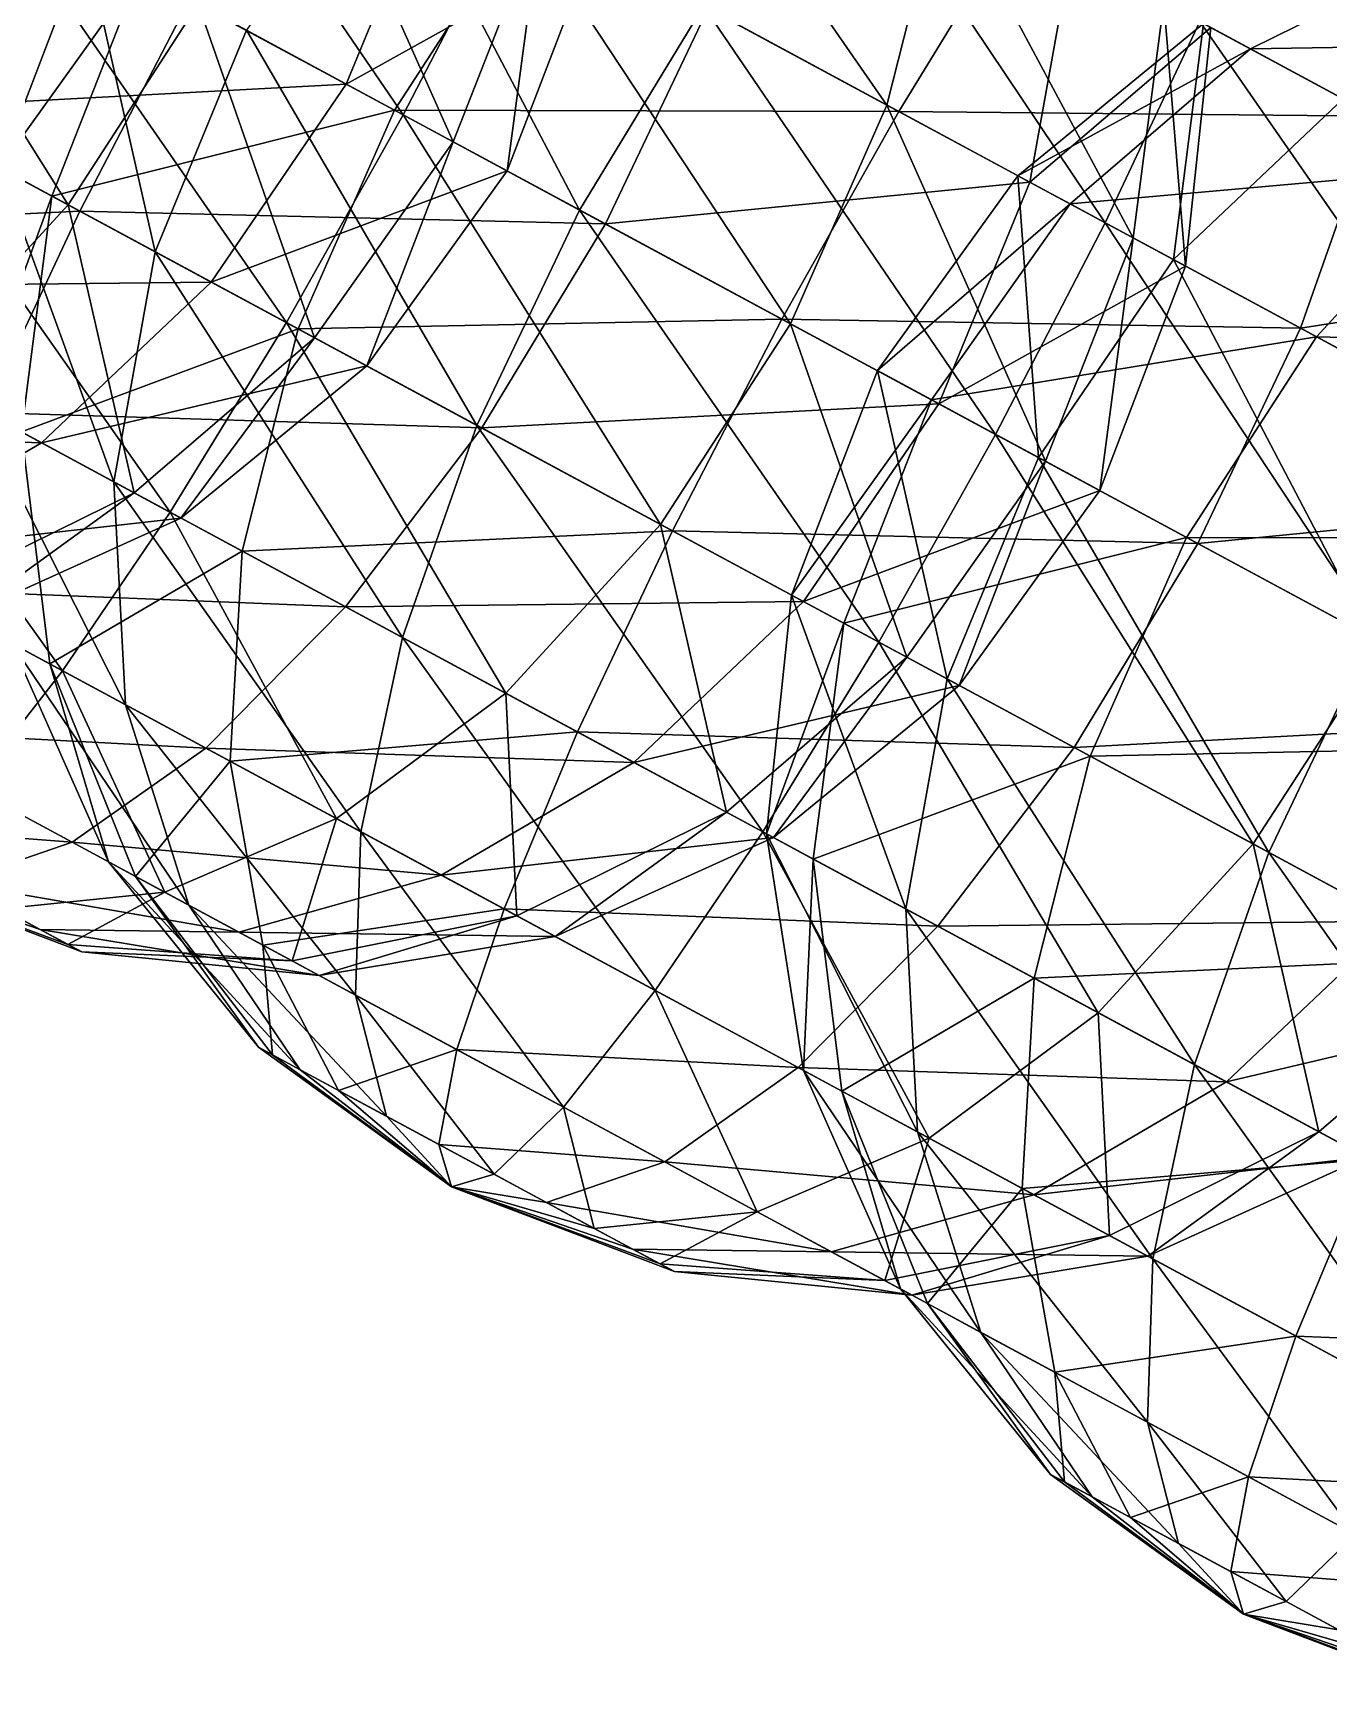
# Model space of a CAD drawing. Header units: metres. Extents: x -386 to 289, y -317 to 299.
# Drawn here: x 38.4 to 80.6, y 90.7 to 145 of the extents above; entities that cross this region are included whole.
import ezdxf

# ---------------------------------------------------------------- set-up
doc = ezdxf.new("R2010")
doc.units = ezdxf.units.M

msp = doc.modelspace()

# ---------------------------------------------------------------- linework, layer by layer
for points in [[(40.92417, 156.29768, -519.6237), (36.893932, 149.64954, -518.6788), (50.44596, 142.33727, -516.67194), (50.44606, 142.33737, -516.6718)], [(40.92417, 156.29768, -519.6237), (50.44596, 142.33727, -516.67194), (54.014423, 149.23456, -517.68524), (54.014523, 149.23466, -517.6851)], [(57.102524, 155.7898, -520.6561), (54.014423, 149.23456, -517.68524), (66.20389, 142.65749, -523.44366), (66.20399, 142.6576, -523.44354)], [(57.102524, 155.7898, -520.6561), (66.20389, 142.65749, -523.44366), (68.0313, 149.89296, -525.819), (68.0314, 149.89307, -525.81885)], [(46.90343, 153.07146, -355.16104), (43.76496, 145.94214, -354.35086), (52.070477, 141.46072, -366.68332), (52.070576, 141.46083, -366.68323)], [(46.90343, 153.07146, -355.16104), (52.070477, 141.46072, -366.68332), (54.925938, 148.74274, -367.07327), (54.926037, 148.74284, -367.07318)], [(31.1455, 152.75124, -348.38934), (27.33985, 145.9819, -349.40265), (39.529316, 139.40482, -355.16104), (39.529415, 139.40492, -355.16095)], [(31.1455, 152.75124, -348.38934), (39.529316, 139.40482, -355.16104), (43.76496, 145.94214, -354.35086), (43.76506, 145.94225, -354.35077)], [(49.741104, 151.54031, -697.0221), (45.34105, 145.09172, -696.39874), (56.194393, 139.23557, -686.96136), (56.194492, 139.23567, -686.96124)], [(49.741104, 151.54031, -697.0221), (56.194393, 139.23557, -686.96136), (60.224632, 145.88371, -687.9063), (60.22473, 145.88382, -687.9062)], [(64.66658, 151.70845, -690.67664), (60.224632, 145.88371, -687.9063), (73.31489, 138.82059, -685.96783), (73.31499, 138.8207, -685.9677)], [(64.66658, 151.70845, -690.67664), (73.31489, 138.82059, -685.96783), (76.402985, 145.37582, -688.9387), (76.40308, 145.37593, -688.9386)], [(78.80026, 151.14227, -693.6647), (76.402985, 145.37582, -688.9387), (87.331764, 139.47899, -694.10156), (87.33186, 139.4791, -694.10144)], [(78.80026, 151.14227, -693.6647), (87.331764, 139.47899, -694.10156), (87.72357, 146.32751, -697.8801), (87.72367, 146.32762, -697.88)], [(51.564133, 150.55667, -395.79816), (48.590076, 143.33864, -396.4215), (37.736732, 149.1948, -405.85892), (37.73683, 149.1949, -405.85883)], [(56.631874, 147.82227, -381.9475), (48.590076, 143.33864, -396.4215), (51.564133, 150.55667, -395.79816), (51.56423, 150.55678, -395.79807)], [(68.0313, 149.89296, -525.819), (66.20389, 142.65749, -523.44366), (74.226395, 138.32877, -535.3559), (74.226494, 138.32887, -535.3558)], [(68.0313, 149.89296, -525.819), (74.226395, 138.32877, -535.3559), (75.22409, 146.01193, -536.49915), (75.22419, 146.01204, -536.499)], [(36.893932, 149.64954, -518.6788), (33.550056, 142.63106, -519.6237), (46.640312, 135.56793, -517.68524), (46.64041, 135.56804, -517.6851)], [(36.893932, 149.64954, -518.6788), (46.640312, 135.56793, -517.68524), (50.44596, 142.33727, -516.67194), (50.44606, 142.33737, -516.6718)], [(48.590076, 143.33864, -396.4215), (33.70649, 142.54665, -404.914), (37.736732, 149.1948, -405.85892), (37.73683, 149.1949, -405.85883)], [(54.40181, 149.02554, -737.65924), (50.16616, 142.48822, -738.4694), (41.860645, 146.96964, -726.13696), (41.860744, 146.96974, -726.13684)], [(66.59128, 142.44846, -743.41766), (50.16616, 142.48822, -738.4694), (54.40181, 149.02554, -737.65924), (54.40191, 149.02565, -737.6591)], [(54.014423, 149.23456, -517.68524), (50.44596, 142.33727, -516.67194), (63.065422, 135.52817, -522.6335), (63.06552, 135.52827, -522.63336)], [(54.925938, 148.74274, -367.07327), (52.070477, 141.46072, -366.68332), (53.83659, 140.50778, -382.08224), (53.83669, 140.50789, -382.08215)], [(54.925938, 148.74274, -367.07327), (53.83659, 140.50778, -382.08224), (56.631874, 147.82227, -381.9475), (56.631973, 147.82237, -381.94742)], [(54.014423, 149.23456, -517.68524), (63.065422, 135.52817, -522.6335), (66.20389, 142.65749, -523.44366), (66.20399, 142.6576, -523.44354)], [(70.374756, 148.62848, -740.4468), (66.59128, 142.44846, -743.41766), (54.40181, 149.02554, -737.65924), (54.40191, 149.02565, -737.6591)], [(54.40181, 149.02554, -737.65924), (54.40181, 149.02554, -737.65924), (66.59128, 142.44846, -743.41766), (66.59138, 142.44856, -743.41754)], [(82.11116, 142.29587, -738.70886), (66.59128, 142.44846, -743.41766), (70.374756, 148.62848, -740.4468), (70.374855, 148.62859, -740.44666)], [(83.46097, 148.6275, -734.3018), (82.11116, 142.29587, -738.70886), (70.374756, 148.62848, -740.4468), (70.374855, 148.62859, -740.44666)], [(83.63173, 148.53537, -280.22443), (76.52222, 145.31151, -279.59595), (81.065834, 142.85991, -267.1778), (81.06593, 142.86002, -267.1777)], [(41.860645, 146.96964, -726.13696), (37.299248, 140.6081, -710.8728), (40.094532, 147.92258, -710.73804), (40.09463, 147.92268, -710.7379)], [(40.094532, 147.92258, -710.73804), (37.299248, 140.6081, -710.8728), (42.36699, 137.87369, -697.0221), (42.36709, 137.8738, -697.022)], [(40.094532, 147.92258, -710.73804), (42.36699, 137.87369, -697.0221), (45.34105, 145.09172, -696.39874), (45.34115, 145.09183, -696.3986)], [(56.631874, 147.82227, -381.9475), (53.83659, 140.50778, -382.08224), (48.590076, 143.33864, -396.4215), (48.590176, 143.33875, -396.42142)], [(72.20997, 147.63826, -562.25323), (70.86459, 140.1427, -564.0808), (60.381065, 145.7993, -573.1966), (60.381165, 145.79941, -573.1965)], [(76.753586, 145.18666, -549.835), (70.86459, 140.1427, -564.0808), (72.20997, 147.63826, -562.25323), (72.21007, 147.63837, -562.2531)], [(84.88056, 147.86154, -291.11313), (78.05172, 144.48624, -292.93182), (76.52222, 145.31151, -279.59595), (76.522316, 145.31161, -279.59586)], [(90.75345, 144.69269, -299.8335), (78.05172, 144.48624, -292.93182), (84.88056, 147.86154, -291.11313), (84.88066, 147.86165, -291.11304)], [(41.860645, 146.96964, -726.13696), (39.00518, 139.68762, -725.747), (37.299248, 140.6081, -710.8728), (37.299347, 140.6082, -710.8727)], [(50.16616, 142.48822, -738.4694), (39.00518, 139.68762, -725.747), (41.860645, 146.96964, -726.13696), (41.860744, 146.96974, -726.13684)], [(43.485165, 146.0931, -576.1484), (39.916702, 139.1958, -575.1351), (27.727232, 145.77287, -569.37665), (27.727331, 145.77298, -569.3765)], [(57.037193, 138.78082, -574.14154), (39.916702, 139.1958, -575.1351), (43.485165, 146.0931, -576.1484), (43.485264, 146.0932, -576.14825)], [(60.381065, 145.7993, -573.1966), (57.037193, 138.78082, -574.14154), (43.485165, 146.0931, -576.1484), (43.485264, 146.0932, -576.14825)], [(75.22409, 146.01193, -536.49915), (74.226395, 138.32877, -535.3559), (75.932335, 137.4083, -550.2301), (75.932434, 137.4084, -550.23)], [(75.22409, 146.01193, -536.49915), (75.932335, 137.4083, -550.2301), (76.753586, 145.18666, -549.835), (76.753685, 145.18677, -549.8349)], [(39.916702, 139.1958, -575.1351), (25.899824, 138.53741, -567.00134), (27.727232, 145.77287, -569.37665), (27.727331, 145.77298, -569.3765)], [(27.33985, 145.9819, -349.40265), (34.485146, 133.90503, -357.53632), (39.529316, 139.40482, -355.16104), (39.529415, 139.40492, -355.16095)], [(27.727232, 145.77287, -569.37665), (27.727232, 145.77287, -569.37665), (39.916702, 139.1958, -575.1351), (39.9168, 139.1959, -575.13495)], [(43.76496, 145.94214, -354.35086), (39.529316, 139.40482, -355.16104), (47.551826, 135.07611, -367.07327), (47.551926, 135.07622, -367.07318)], [(43.76496, 145.94214, -354.35086), (47.551826, 135.07611, -367.07327), (52.070477, 141.46072, -366.68332), (52.070576, 141.46083, -366.68323)], [(60.224632, 145.88371, -687.9063), (56.194393, 139.23557, -686.96136), (69.74642, 131.9233, -684.9545), (69.74652, 131.9234, -684.9544)], [(70.86459, 140.1427, -564.0808), (57.037193, 138.78082, -574.14154), (60.381065, 145.7993, -573.1966), (60.381165, 145.79941, -573.1965)], [(60.224632, 145.88371, -687.9063), (69.74642, 131.9233, -684.9545), (73.31489, 138.82059, -685.96783), (73.31499, 138.8207, -685.9677)], [(45.34105, 145.09172, -696.39874), (42.36699, 137.87369, -697.0221), (52.850517, 132.21709, -687.9063), (52.850616, 132.2172, -687.9062)], [(45.34105, 145.09172, -696.39874), (52.850517, 132.21709, -687.9063), (56.194393, 139.23557, -686.96136), (56.194492, 139.23567, -686.96124)], [(78.05172, 144.48624, -292.93182), (70.47188, 140.3546, -279.20087), (76.52222, 145.31151, -279.59595), (76.522316, 145.31161, -279.59586)], [(76.52222, 145.31151, -279.59595), (70.47188, 140.3546, -279.20087), (75.53963, 137.6202, -265.35022), (75.53973, 137.6203, -265.35013)], [(76.753586, 145.18666, -549.835), (75.932335, 137.4083, -550.2301), (70.86459, 140.1427, -564.0808), (70.86469, 140.1428, -564.0807)], [(76.402985, 145.37582, -688.9387), (73.31489, 138.82059, -685.96783), (85.50435, 132.24352, -691.72626), (85.50445, 132.24362, -691.72614)], [(76.52222, 145.31151, -279.59595), (75.53963, 137.6202, -265.35022), (81.065834, 142.85991, -267.1778), (81.06593, 142.86002, -267.1777)], [(76.402985, 145.37582, -688.9387), (85.50435, 132.24352, -691.72626), (87.331764, 139.47899, -694.10156), (87.33186, 139.4791, -694.10144)], [(78.05172, 144.48624, -292.93182), (72.17782, 139.43413, -294.0751), (70.47188, 140.3546, -279.20087), (70.47198, 140.3547, -279.20078)], [(85.24451, 140.60521, -303.61206), (72.17782, 139.43413, -294.0751), (78.05172, 144.48624, -292.93182), (78.05182, 144.48634, -292.93173)], [(90.75345, 144.69269, -299.8335), (85.24451, 140.60521, -303.61206), (78.05172, 144.48624, -292.93182), (78.05182, 144.48634, -292.93173)], [(48.590076, 143.33864, -396.4215), (44.190018, 136.89005, -395.79816), (33.70649, 142.54665, -404.914), (33.70659, 142.54675, -404.9139)], [(53.83659, 140.50778, -382.08224), (44.190018, 136.89005, -395.79816), (48.590076, 143.33864, -396.4215), (48.590176, 143.33875, -396.42142)], [(81.065834, 142.85991, -267.1778), (75.53963, 137.6202, -265.35022), (86.023155, 131.9636, -256.23438), (86.023254, 131.9637, -256.23428)], [(44.190018, 136.89005, -395.79816), (29.264542, 136.72191, -402.14362), (33.70649, 142.54665, -404.914), (33.70659, 142.54675, -404.9139)], [(33.550056, 142.63106, -519.6237), (31.120426, 135.72052, -522.39404), (42.856827, 129.38791, -520.6561), (42.856926, 129.38802, -520.656)], [(33.550056, 142.63106, -519.6237), (42.856827, 129.38791, -520.6561), (46.640312, 135.56793, -517.68524), (46.64041, 135.56804, -517.6851)], [(50.16616, 142.48822, -738.4694), (47.027695, 135.3589, -737.65924), (39.00518, 139.68762, -725.747), (39.00528, 139.68773, -725.7469)], [(50.44596, 142.33727, -516.67194), (46.640312, 135.56793, -517.68524), (58.829777, 128.99084, -523.44366), (58.829876, 128.99095, -523.44354)], [(62.785625, 135.67912, -744.43097), (47.027695, 135.3589, -737.65924), (50.16616, 142.48822, -738.4694), (50.16626, 142.48833, -738.4693)], [(66.59128, 142.44846, -743.41766), (62.785625, 135.67912, -744.43097), (50.16616, 142.48822, -738.4694), (50.16626, 142.48833, -738.4693)], [(50.16616, 142.48822, -738.4694), (50.16616, 142.48822, -738.4694), (62.785625, 135.67912, -744.43097), (62.785725, 135.67923, -744.43085)], [(50.44596, 142.33727, -516.67194), (58.829777, 128.99084, -523.44366), (63.065422, 135.52817, -522.6335), (63.06552, 135.52827, -522.63336)], [(79.681526, 135.38533, -741.4792), (62.785625, 135.67912, -744.43097), (66.59128, 142.44846, -743.41766), (66.59138, 142.44856, -743.41754)], [(66.20389, 142.65749, -523.44366), (63.065422, 135.52817, -522.6335), (71.37094, 131.04675, -534.96594), (71.37104, 131.04686, -534.9658)], [(66.20389, 142.65749, -523.44366), (71.37094, 131.04675, -534.96594), (74.226395, 138.32877, -535.3559), (74.226494, 138.32887, -535.3558)], [(82.11116, 142.29587, -738.70886), (79.681526, 135.38533, -741.4792), (66.59128, 142.44846, -743.41766), (66.59138, 142.44856, -743.41754)], [(91.51043, 137.22429, -730.5358), (79.681526, 135.38533, -741.4792), (82.11116, 142.29587, -738.70886), (82.11126, 142.29597, -738.70874)], [(52.070477, 141.46072, -366.68332), (47.551826, 135.07611, -367.07327), (49.25776, 134.15564, -381.9475), (49.25786, 134.15575, -381.94742)], [(52.070477, 141.46072, -366.68332), (49.25776, 134.15564, -381.9475), (53.83659, 140.50778, -382.08224), (53.83669, 140.50789, -382.08215)], [(39.00518, 139.68762, -725.747), (36.477997, 132.82973, -711.2679), (37.299248, 140.6081, -710.8728), (37.299347, 140.6082, -710.8727)], [(37.299248, 140.6081, -710.8728), (36.477997, 132.82973, -711.2679), (41.021614, 130.37813, -698.8497), (41.021713, 130.37823, -698.84955)], [(37.299248, 140.6081, -710.8728), (41.021614, 130.37813, -698.8497), (42.36699, 137.87369, -697.0221), (42.36709, 137.8738, -697.022)], [(85.24451, 140.60521, -303.61206), (80.20033, 135.10541, -305.98734), (72.17782, 139.43413, -294.0751), (72.17792, 139.43423, -294.075)], [(96.17328, 134.70837, -308.77487), (80.20033, 135.10541, -305.98734), (85.24451, 140.60521, -303.61206), (85.244606, 140.60532, -303.61197)], [(53.83659, 140.50778, -382.08224), (49.25776, 134.15564, -381.9475), (44.190018, 136.89005, -395.79816), (44.190117, 136.89015, -395.79807)], [(70.86459, 140.1427, -564.0808), (67.89053, 132.92467, -564.70416), (57.037193, 138.78082, -574.14154), (57.037292, 138.78093, -574.1414)], [(72.17782, 139.43413, -294.0751), (65.89305, 134.00247, -279.06613), (70.47188, 140.3546, -279.20087), (70.47198, 140.3547, -279.20078)], [(70.47188, 140.3546, -279.20087), (65.89305, 134.00247, -279.06613), (71.13957, 131.1716, -264.72687), (71.13967, 131.1717, -264.72678)], [(75.932335, 137.4083, -550.2301), (67.89053, 132.92467, -564.70416), (70.86459, 140.1427, -564.0808), (70.86469, 140.1428, -564.0807)], [(70.47188, 140.3546, -279.20087), (71.13957, 131.1716, -264.72687), (75.53963, 137.6202, -265.35022), (75.53973, 137.6203, -265.35013)], [(39.00518, 139.68762, -725.747), (38.0075, 132.00446, -724.60376), (36.477997, 132.82973, -711.2679), (36.478096, 132.82983, -711.26776)], [(47.027695, 135.3589, -737.65924), (38.0075, 132.00446, -724.60376), (39.00518, 139.68762, -725.747), (39.00528, 139.68773, -725.7469)], [(39.916702, 139.1958, -575.1351), (36.8286, 132.64056, -572.1642), (25.899824, 138.53741, -567.00134), (25.899923, 138.53752, -567.0012)], [(39.529316, 139.40482, -355.16104), (34.485146, 133.90503, -357.53632), (41.67793, 130.024, -368.21655), (41.67803, 130.02411, -368.21646)], [(53.00695, 132.13268, -573.1966), (36.8286, 132.64056, -572.1642), (39.916702, 139.1958, -575.1351), (39.9168, 139.1959, -575.13495)], [(39.529316, 139.40482, -355.16104), (41.67793, 130.024, -368.21655), (47.551826, 135.07611, -367.07327), (47.551926, 135.07622, -367.07318)], [(57.037193, 138.78082, -574.14154), (53.00695, 132.13268, -573.1966), (39.916702, 139.1958, -575.1351), (39.9168, 139.1959, -575.13495)], [(56.194393, 139.23557, -686.96136), (52.850517, 132.21709, -687.9063), (65.94077, 125.15396, -685.96783), (65.94087, 125.15406, -685.9677)], [(56.194393, 139.23557, -686.96136), (65.94077, 125.15396, -685.96783), (69.74642, 131.9233, -684.9545), (69.74652, 131.9234, -684.9544)], [(72.17782, 139.43413, -294.0751), (67.659164, 133.04951, -294.46506), (65.89305, 134.00247, -279.06613), (65.89315, 134.00258, -279.06604)], [(80.20033, 135.10541, -305.98734), (67.659164, 133.04951, -294.46506), (72.17782, 139.43413, -294.0751), (72.17792, 139.43423, -294.075)], [(67.89053, 132.92467, -564.70416), (53.00695, 132.13268, -573.1966), (57.037193, 138.78082, -574.14154), (57.037292, 138.78093, -574.1414)], [(73.31489, 138.82059, -685.96783), (69.74642, 131.9233, -684.9545), (82.36588, 125.11419, -690.9161), (82.36598, 125.11429, -690.91595)], [(73.31489, 138.82059, -685.96783), (82.36588, 125.11419, -690.9161), (85.50435, 132.24352, -691.72626), (85.50445, 132.24362, -691.72614)], [(42.36699, 137.87369, -697.0221), (41.021614, 130.37813, -698.8497), (50.420887, 125.30656, -690.67664), (50.420986, 125.306656, -690.6765)], [(42.36699, 137.87369, -697.0221), (50.420887, 125.30656, -690.67664), (52.850517, 132.21709, -687.9063), (52.850616, 132.2172, -687.9062)], [(74.226395, 138.32877, -535.3559), (71.37094, 131.04675, -534.96594), (73.137054, 130.09381, -550.36487), (73.13715, 130.09392, -550.36475)], [(74.226395, 138.32877, -535.3559), (73.137054, 130.09381, -550.36487), (75.932335, 137.4083, -550.2301), (75.932434, 137.4084, -550.23)], [(75.932335, 137.4083, -550.2301), (73.137054, 130.09381, -550.36487), (67.89053, 132.92467, -564.70416), (67.89063, 132.92477, -564.70404)], [(75.53963, 137.6202, -265.35022), (71.13957, 131.1716, -264.72687), (81.99292, 125.315445, -255.28946), (81.99302, 125.315544, -255.28935)], [(75.53963, 137.6202, -265.35022), (81.99292, 125.315445, -255.28946), (86.023155, 131.9636, -256.23438), (86.023254, 131.9637, -256.23428)], [(44.190018, 136.89005, -395.79816), (38.663815, 131.65033, -393.97058), (29.264542, 136.72191, -402.14362), (29.26464, 136.72202, -402.14352)], [(49.25776, 134.15564, -381.9475), (38.663815, 131.65033, -393.97058), (44.190018, 136.89005, -395.79816), (44.190117, 136.89015, -395.79807)], [(91.51043, 137.22429, -730.5358), (90.165054, 129.72873, -732.3634), (79.681526, 135.38533, -741.4792), (79.681625, 135.38544, -741.47906)], [(38.663815, 131.65033, -393.97058), (24.713593, 132.11752, -397.73657), (29.264542, 136.72191, -402.14362), (29.26464, 136.72202, -402.14352)], [(31.120426, 135.72052, -522.39404), (29.770617, 129.38889, -526.8011), (39.353348, 124.21833, -525.3821), (39.353447, 124.21843, -525.38196)], [(31.120426, 135.72052, -522.39404), (39.353348, 124.21833, -525.3821), (42.856827, 129.38791, -520.6561), (42.856926, 129.38802, -520.656)], [(62.785625, 135.67912, -744.43097), (59.217163, 128.78183, -743.41766), (47.027695, 135.3589, -737.65924), (47.027794, 135.35901, -737.6591)], [(76.337654, 128.36685, -742.42413), (59.217163, 128.78183, -743.41766), (62.785625, 135.67912, -744.43097), (62.785725, 135.67923, -744.43085)], [(79.681526, 135.38533, -741.4792), (76.337654, 128.36685, -742.42413), (62.785625, 135.67912, -744.43097), (62.785725, 135.67923, -744.43085)], [(47.027695, 135.3589, -737.65924), (45.200287, 128.12344, -735.28394), (38.0075, 132.00446, -724.60376), (38.0076, 132.00456, -724.60364)], [(46.640312, 135.56793, -517.68524), (42.856827, 129.38791, -520.6561), (53.785606, 123.49106, -525.819), (53.785706, 123.49116, -525.81885)], [(59.217163, 128.78183, -743.41766), (45.200287, 128.12344, -735.28394), (47.027695, 135.3589, -737.65924), (47.027794, 135.35901, -737.6591)], [(46.640312, 135.56793, -517.68524), (53.785606, 123.49106, -525.819), (58.829777, 128.99084, -523.44366), (58.829876, 128.99095, -523.44354)], [(47.027695, 135.3589, -737.65924), (47.027695, 135.3589, -737.65924), (59.217163, 128.78183, -743.41766), (59.217262, 128.78194, -743.41754)], [(63.065422, 135.52817, -522.6335), (58.829777, 128.99084, -523.44366), (66.85229, 124.66214, -535.3559), (66.85239, 124.66224, -535.3558)], [(63.065422, 135.52817, -522.6335), (66.85229, 124.66214, -535.3559), (71.37094, 131.04675, -534.96594), (71.37104, 131.04686, -534.9658)], [(90.165054, 129.72873, -732.3634), (76.337654, 128.36685, -742.42413), (79.681526, 135.38533, -741.4792), (79.681625, 135.38544, -741.47906)], [(47.551826, 135.07611, -367.07327), (41.67793, 130.024, -368.21655), (43.207428, 129.19873, -381.55243), (43.207527, 129.19884, -381.55234)], [(47.551826, 135.07611, -367.07327), (43.207428, 129.19873, -381.55243), (49.25776, 134.15564, -381.9475), (49.25786, 134.15575, -381.94742)], [(80.20033, 135.10541, -305.98734), (75.96468, 128.5681, -306.79752), (67.659164, 133.04951, -294.46506), (67.65926, 133.04962, -294.46497)], [(92.3898, 128.52834, -311.74573), (75.96468, 128.5681, -306.79752), (80.20033, 135.10541, -305.98734), (80.20043, 135.10551, -305.98724)], [(96.17328, 134.70837, -308.77487), (92.3898, 128.52834, -311.74573), (80.20033, 135.10541, -305.98734), (80.20043, 135.10551, -305.98724)], [(80.20033, 135.10541, -305.98734), (80.20033, 135.10541, -305.98734), (92.3898, 128.52834, -311.74573), (92.3899, 128.52844, -311.74564)], [(49.25776, 134.15564, -381.9475), (43.207428, 129.19873, -381.55243), (38.663815, 131.65033, -393.97058), (38.663914, 131.65044, -393.9705)], [(34.485146, 133.90503, -357.53632), (34.84908, 126.648705, -370.03525), (41.67793, 130.024, -368.21655), (41.67803, 130.02411, -368.21646)], [(67.659164, 133.04951, -294.46506), (63.09777, 126.68797, -279.20087), (65.89305, 134.00247, -279.06613), (65.89315, 134.00258, -279.06604)], [(65.89305, 134.00247, -279.06613), (63.09777, 126.68797, -279.20087), (68.16551, 123.95357, -265.35022), (68.16561, 123.95367, -265.35013)], [(65.89305, 134.00247, -279.06613), (68.16551, 123.95357, -265.35022), (71.13957, 131.1716, -264.72687), (71.13967, 131.1717, -264.72678)], [(67.659164, 133.04951, -294.46506), (64.8037, 125.7675, -294.0751), (63.09777, 126.68797, -279.20087), (63.09787, 126.68807, -279.20078)], [(75.96468, 128.5681, -306.79752), (64.8037, 125.7675, -294.0751), (67.659164, 133.04951, -294.46506), (67.65926, 133.04962, -294.46497)], [(48.565002, 126.30794, -570.4263), (34.43132, 126.87411, -567.43823), (36.8286, 132.64056, -572.1642), (36.8287, 132.64067, -572.16406)], [(36.477997, 132.82973, -711.2679), (37.686752, 125.11757, -711.89636), (41.396603, 123.115845, -701.75696), (41.3967, 123.115944, -701.75684)], [(36.477997, 132.82973, -711.2679), (41.396603, 123.115845, -701.75696), (41.021614, 130.37813, -698.8497), (41.021713, 130.37823, -698.84955)], [(53.00695, 132.13268, -573.1966), (48.565002, 126.30794, -570.4263), (36.8286, 132.64056, -572.1642), (36.8287, 132.64067, -572.16406)], [(67.89053, 132.92467, -564.70416), (63.49048, 126.476074, -564.0808), (53.00695, 132.13268, -573.1966), (53.00705, 132.13278, -573.1965)], [(73.137054, 130.09381, -550.36487), (63.49048, 126.476074, -564.0808), (67.89053, 132.92467, -564.70416), (67.89063, 132.92477, -564.70404)], [(38.663815, 131.65033, -393.97058), (32.388065, 127.97659, -391.06332), (24.713593, 132.11752, -397.73657), (24.713692, 132.11763, -397.73648)], [(38.0075, 132.00446, -724.60376), (38.935585, 124.44373, -722.78503), (37.686752, 125.11757, -711.89636), (37.68685, 125.11767, -711.89624)], [(45.200287, 128.12344, -735.28394), (38.935585, 124.44373, -722.78503), (38.0075, 132.00446, -724.60376), (38.0076, 132.00456, -724.60364)], [(63.49048, 126.476074, -564.0808), (48.565002, 126.30794, -570.4263), (53.00695, 132.13268, -573.1966), (53.00705, 132.13278, -573.1965)], [(52.850517, 132.21709, -687.9063), (50.420887, 125.30656, -690.67664), (62.157288, 118.97394, -688.9387), (62.157387, 118.97404, -688.9386)], [(52.850517, 132.21709, -687.9063), (62.157288, 118.97394, -688.9387), (65.94077, 125.15396, -685.96783), (65.94087, 125.15406, -685.9677)], [(69.74642, 131.9233, -684.9545), (65.94077, 125.15396, -685.96783), (78.13023, 118.57688, -691.72626), (78.13033, 118.57698, -691.72614)], [(69.74642, 131.9233, -684.9545), (78.13023, 118.57688, -691.72626), (82.36588, 125.11419, -690.9161), (82.36598, 125.11429, -690.91595)], [(43.207428, 129.19873, -381.55243), (32.388065, 127.97659, -391.06332), (38.663815, 131.65033, -393.97058), (38.663914, 131.65044, -393.9705)], [(71.37094, 131.04675, -534.96594), (66.85229, 124.66214, -535.3559), (68.55822, 123.74167, -550.2301), (68.55832, 123.74177, -550.23)], [(71.13957, 131.1716, -264.72687), (68.16551, 123.95357, -265.35022), (78.64904, 118.29696, -256.23438), (78.64914, 118.29706, -256.23428)], [(71.37094, 131.04675, -534.96594), (68.55822, 123.74167, -550.2301), (73.137054, 130.09381, -550.36487), (73.13715, 130.09392, -550.36475)], [(71.13957, 131.1716, -264.72687), (78.64904, 118.29696, -256.23438), (81.99292, 125.315445, -255.28946), (81.99302, 125.315544, -255.28935)], [(41.021614, 130.37813, -698.8497), (41.396603, 123.115845, -701.75696), (49.071075, 118.97492, -695.0837), (49.071175, 118.97502, -695.08356)], [(41.021614, 130.37813, -698.8497), (49.071075, 118.97492, -695.0837), (50.420887, 125.30656, -690.67664), (50.420986, 125.306656, -690.6765)], [(41.67793, 130.024, -368.21655), (34.84908, 126.648705, -370.03525), (36.09791, 125.97487, -380.92395), (36.09801, 125.97497, -380.92386)], [(41.67793, 130.024, -368.21655), (36.09791, 125.97487, -380.92395), (43.207428, 129.19873, -381.55243), (43.207527, 129.19884, -381.55234)], [(73.137054, 130.09381, -550.36487), (68.55822, 123.74167, -550.2301), (63.49048, 126.476074, -564.0808), (63.490578, 126.47617, -564.0807)], [(90.165054, 129.72873, -732.3634), (87.190994, 122.510704, -732.98676), (76.337654, 128.36685, -742.42413), (76.33775, 128.36696, -742.424)], [(29.770617, 129.38889, -526.8011), (36.36863, 120.41151, -531.5411), (39.353348, 124.21833, -525.3821), (39.353447, 124.21843, -525.38196)], [(43.207428, 129.19873, -381.55243), (36.09791, 125.97487, -380.92395), (32.388065, 127.97659, -391.06332), (32.388165, 127.97669, -391.06323)], [(42.856827, 129.38791, -520.6561), (39.353348, 124.21833, -525.3821), (48.276657, 119.40357, -529.59753), (48.276756, 119.40367, -529.5974)], [(42.856827, 129.38791, -520.6561), (48.276657, 119.40357, -529.59753), (53.785606, 123.49106, -525.819), (53.785706, 123.49116, -525.81885)], [(59.217163, 128.78183, -743.41766), (56.129063, 122.226585, -740.4468), (45.200287, 128.12344, -735.28394), (45.200386, 128.12355, -735.2838)], [(58.829777, 128.99084, -523.44366), (53.785606, 123.49106, -525.819), (60.97839, 119.61004, -536.49915), (60.97849, 119.61014, -536.499)], [(72.30741, 121.718704, -741.4792), (56.129063, 122.226585, -740.4468), (59.217163, 128.78183, -743.41766), (59.217262, 128.78194, -743.41754)], [(58.829777, 128.99084, -523.44366), (60.97839, 119.61004, -536.49915), (66.85229, 124.66214, -535.3559), (66.85239, 124.66224, -535.3558)], [(76.337654, 128.36685, -742.42413), (72.30741, 121.718704, -741.4792), (59.217163, 128.78183, -743.41766), (59.217262, 128.78194, -743.41754)], [(45.200287, 128.12344, -735.28394), (44.80847, 121.274895, -731.5054), (38.935585, 124.44373, -722.78503), (38.935684, 124.44383, -722.7849)], [(56.129063, 122.226585, -740.4468), (44.80847, 121.274895, -731.5054), (45.200287, 128.12344, -735.28394), (45.200386, 128.12355, -735.2838)], [(45.200287, 128.12344, -735.28394), (45.200287, 128.12344, -735.28394), (56.129063, 122.226585, -740.4468), (56.12916, 122.226685, -740.44666)], [(75.96468, 128.5681, -306.79752), (72.82622, 121.43879, -305.98734), (64.8037, 125.7675, -294.0751), (64.8038, 125.7676, -294.075)], [(87.190994, 122.510704, -732.98676), (72.30741, 121.718704, -741.4792), (76.337654, 128.36685, -742.42413), (76.33775, 128.36696, -742.424)], [(88.58415, 121.75901, -312.75903), (72.82622, 121.43879, -305.98734), (75.96468, 128.5681, -306.79752), (75.96478, 128.5682, -306.79742)], [(92.3898, 128.52834, -311.74573), (88.58415, 121.75901, -312.75903), (75.96468, 128.5681, -306.79752), (75.96478, 128.5682, -306.79742)], [(75.96468, 128.5681, -306.79752), (75.96468, 128.5681, -306.79752), (88.58415, 121.75901, -312.75903), (88.58425, 121.75911, -312.75894)], [(44.014053, 121.703545, -566.0192), (32.88823, 122.28943, -561.27924), (34.43132, 126.87411, -567.43823), (34.43142, 126.87421, -567.4381)], [(48.565002, 126.30794, -570.4263), (44.014053, 121.703545, -566.0192), (34.43132, 126.87411, -567.43823), (34.43142, 126.87421, -567.4381)], [(63.49048, 126.476074, -564.0808), (57.964275, 121.23637, -562.25323), (48.565002, 126.30794, -570.4263), (48.5651, 126.30804, -570.42615)], [(68.55822, 123.74167, -550.2301), (57.964275, 121.23637, -562.25323), (63.49048, 126.476074, -564.0808), (63.490578, 126.47617, -564.0807)], [(64.8037, 125.7675, -294.0751), (62.27652, 118.90961, -279.59595), (63.09777, 126.68797, -279.20087), (63.09787, 126.68807, -279.20078)], [(63.09777, 126.68797, -279.20087), (62.27652, 118.90961, -279.59595), (66.82014, 116.45801, -267.1778), (66.82024, 116.45811, -267.1777)], [(63.09777, 126.68797, -279.20087), (66.82014, 116.45801, -267.1778), (68.16551, 123.95357, -265.35022), (68.16561, 123.95367, -265.35013)], [(57.964275, 121.23637, -562.25323), (44.014053, 121.703545, -566.0192), (48.565002, 126.30794, -570.4263), (48.5651, 126.30804, -570.42615)], [(64.8037, 125.7675, -294.0751), (63.806023, 118.084335, -292.93182), (62.27652, 118.90961, -279.59595), (62.27662, 118.909706, -279.59586)], [(72.82622, 121.43879, -305.98734), (63.806023, 118.084335, -292.93182), (64.8037, 125.7675, -294.0751), (64.8038, 125.7676, -294.075)], [(38.935585, 124.44373, -722.78503), (40.843143, 117.997185, -712.7154), (37.686752, 125.11757, -711.89636), (37.68685, 125.11767, -711.89624)], [(37.686752, 125.11757, -711.89636), (40.843143, 117.997185, -712.7154), (43.4664, 116.58175, -705.5458), (43.4665, 116.58185, -705.54565)], [(37.686752, 125.11757, -711.89636), (43.4664, 116.58175, -705.5458), (41.396603, 123.115845, -701.75696), (41.3967, 123.115944, -701.75684)], [(50.420887, 125.30656, -690.67664), (49.071075, 118.97492, -695.0837), (58.65381, 113.80436, -693.6647), (58.653908, 113.80446, -693.66455)], [(50.420887, 125.30656, -690.67664), (58.65381, 113.80436, -693.6647), (62.157288, 118.97394, -688.9387), (62.157387, 118.97404, -688.9386)], [(65.94077, 125.15396, -685.96783), (62.157288, 118.97394, -688.9387), (73.08607, 113.07709, -694.10156), (73.08617, 113.07719, -694.10144)], [(65.94077, 125.15396, -685.96783), (73.08607, 113.07709, -694.10156), (78.13023, 118.57688, -691.72626), (78.13033, 118.57698, -691.72614)], [(82.36588, 125.11419, -690.9161), (78.13023, 118.57688, -691.72626), (86.15275, 114.24817, -703.6385), (86.15285, 114.24827, -703.63837)], [(81.99292, 125.315445, -255.28946), (78.64904, 118.29696, -256.23438), (91.739296, 111.23384, -254.29596), (91.739395, 111.23394, -254.29585)], [(44.80847, 121.274895, -731.5054), (41.7262, 117.520706, -720.41486), (38.935585, 124.44373, -722.78503), (38.935684, 124.44383, -722.7849)], [(38.935585, 124.44373, -722.78503), (41.7262, 117.520706, -720.41486), (40.843143, 117.997185, -712.7154), (40.843243, 117.997284, -712.7153)], [(66.85229, 124.66214, -535.3559), (60.97839, 119.61004, -536.49915), (62.50789, 118.78476, -549.835), (62.507988, 118.78486, -549.8349)], [(66.85229, 124.66214, -535.3559), (62.50789, 118.78476, -549.835), (68.55822, 123.74167, -550.2301), (68.55832, 123.74177, -550.23)], [(39.353348, 124.21833, -525.3821), (36.36863, 120.41151, -531.5411), (42.67836, 117.00696, -534.52185), (42.67846, 117.00706, -534.5217)], [(39.353348, 124.21833, -525.3821), (42.67836, 117.00696, -534.52185), (48.276657, 119.40357, -529.59753), (48.276756, 119.40367, -529.5974)], [(68.55822, 123.74167, -550.2301), (62.50789, 118.78476, -549.835), (57.964275, 121.23637, -562.25323), (57.964375, 121.236465, -562.2531)], [(68.16551, 123.95357, -265.35022), (66.82014, 116.45801, -267.1778), (76.21941, 111.38644, -259.00476), (76.21951, 111.386536, -259.00467)], [(68.16551, 123.95357, -265.35022), (76.21941, 111.38644, -259.00476), (78.64904, 118.29696, -256.23438), (78.64914, 118.29706, -256.23428)], [(53.785606, 123.49106, -525.819), (48.276657, 119.40357, -529.59753), (54.14954, 116.23473, -538.3179), (54.14964, 116.23483, -538.31775)], [(53.785606, 123.49106, -525.819), (54.14954, 116.23473, -538.3179), (60.97839, 119.61004, -536.49915), (60.97849, 119.61014, -536.499)], [(41.396603, 123.115845, -701.75696), (43.4664, 116.58175, -705.5458), (48.893074, 113.65367, -700.827), (48.893173, 113.65377, -700.8269)], [(41.396603, 123.115845, -701.75696), (48.893074, 113.65367, -700.827), (49.071075, 118.97492, -695.0837), (49.071175, 118.97502, -695.08356)], [(39.66424, 118.633286, -560.2759), (32.304485, 119.198944, -554.107), (32.88823, 122.28943, -561.27924), (32.88833, 122.28953, -561.2791)], [(44.014053, 121.703545, -566.0192), (39.66424, 118.633286, -560.2759), (32.88823, 122.28943, -561.27924), (32.88833, 122.28953, -561.2791)], [(56.129063, 122.226585, -740.4468), (53.73178, 116.46014, -735.7208), (44.80847, 121.274895, -731.5054), (44.80857, 121.274994, -731.50525)], [(67.86546, 115.89397, -738.70886), (53.73178, 116.46014, -735.7208), (56.129063, 122.226585, -740.4468), (56.12916, 122.226685, -740.44666)], [(72.30741, 121.718704, -741.4792), (67.86546, 115.89397, -738.70886), (56.129063, 122.226585, -740.4468), (56.12916, 122.226685, -740.44666)], [(87.190994, 122.510704, -732.98676), (82.79094, 116.0621, -732.3634), (72.30741, 121.718704, -741.4792), (72.30751, 121.7188, -741.47906)], [(51.688526, 117.56262, -559.34595), (39.66424, 118.633286, -560.2759), (44.014053, 121.703545, -566.0192), (44.014153, 121.70364, -566.0191)], [(57.964275, 121.23637, -562.25323), (51.688526, 117.56262, -559.34595), (44.014053, 121.703545, -566.0192), (44.014153, 121.70364, -566.0191)], [(82.79094, 116.0621, -732.3634), (67.86546, 115.89397, -738.70886), (72.30741, 121.718704, -741.4792), (72.30751, 121.7188, -741.47906)], [(88.58415, 121.75901, -312.75903), (85.015686, 114.8617, -311.74573), (72.82622, 121.43879, -305.98734), (72.82632, 121.43889, -305.98724)], [(44.80847, 121.274895, -731.5054), (45.87896, 115.28, -726.5811), (41.7262, 117.520706, -720.41486), (41.7263, 117.520805, -720.41473)], [(53.73178, 116.46014, -735.7208), (45.87896, 115.28, -726.5811), (44.80847, 121.274895, -731.5054), (44.80857, 121.274994, -731.50525)], [(44.80847, 121.274895, -731.5054), (44.80847, 121.274895, -731.5054), (53.73178, 116.46014, -735.7208), (53.73188, 116.460236, -735.7207)], [(62.50789, 118.78476, -549.835), (51.688526, 117.56262, -559.34595), (57.964275, 121.23637, -562.25323), (57.964375, 121.236465, -562.2531)], [(72.82622, 121.43879, -305.98734), (70.99881, 114.203316, -303.61206), (63.806023, 118.084335, -292.93182), (63.80612, 118.084435, -292.93173)], [(85.015686, 114.8617, -311.74573), (70.99881, 114.203316, -303.61206), (72.82622, 121.43879, -305.98734), (72.82632, 121.43889, -305.98724)], [(72.82622, 121.43879, -305.98734), (72.82622, 121.43879, -305.98734), (85.015686, 114.8617, -311.74573), (85.015785, 114.8618, -311.74564)], [(36.36863, 120.41151, -531.5411), (37.372227, 116.46454, -540.2563), (42.67836, 117.00696, -534.52185), (42.67846, 117.00706, -534.5217)], [(48.276657, 119.40357, -529.59753), (42.67836, 117.00696, -534.52185), (46.831116, 114.76625, -540.68805), (46.831215, 114.76635, -540.6879)], [(48.276657, 119.40357, -529.59753), (46.831116, 114.76625, -540.68805), (54.14954, 116.23473, -538.3179), (54.14964, 116.23483, -538.31775)], [(60.97839, 119.61004, -536.49915), (54.14954, 116.23473, -538.3179), (55.398373, 115.5609, -549.20654), (55.39847, 115.561, -549.2064)], [(60.97839, 119.61004, -536.49915), (55.398373, 115.5609, -549.20654), (62.50789, 118.78476, -549.835), (62.507988, 118.78486, -549.8349)], [(39.66424, 118.633286, -560.2759), (35.812004, 117.30639, -553.5876), (32.304485, 119.198944, -554.107), (32.304585, 119.19904, -554.1069)], [(49.071075, 118.97492, -695.0837), (48.893074, 113.65367, -700.827), (55.66909, 109.997536, -699.82367), (55.66919, 109.997635, -699.82355)], [(49.071075, 118.97492, -695.0837), (55.66909, 109.997536, -699.82367), (58.65381, 113.80436, -693.6647), (58.653908, 113.80446, -693.66455)], [(62.157288, 118.97394, -688.9387), (58.65381, 113.80436, -693.6647), (67.57712, 108.9896, -697.8801), (67.57722, 108.9897, -697.88)], [(62.157288, 118.97394, -688.9387), (67.57712, 108.9896, -697.8801), (73.08607, 113.07709, -694.10156), (73.08617, 113.07719, -694.10144)], [(63.806023, 118.084335, -292.93182), (63.485275, 111.19745, -280.22443), (62.27652, 118.90961, -279.59595), (62.27662, 118.909706, -279.59586)], [(62.27652, 118.90961, -279.59595), (63.485275, 111.19745, -280.22443), (67.19513, 109.195724, -270.08505), (67.19523, 109.19582, -270.08496)], [(62.27652, 118.90961, -279.59595), (67.19513, 109.195724, -270.08505), (66.82014, 116.45801, -267.1778), (66.82024, 116.45811, -267.1777)], [(45.090916, 115.705215, -555.5571), (35.812004, 117.30639, -553.5876), (39.66424, 118.633286, -560.2759), (39.66434, 118.633385, -560.27576)], [(51.688526, 117.56262, -559.34595), (45.090916, 115.705215, -555.5571), (39.66424, 118.633286, -560.2759), (39.66434, 118.633385, -560.27576)], [(62.50789, 118.78476, -549.835), (55.398373, 115.5609, -549.20654), (51.688526, 117.56262, -559.34595), (51.688625, 117.56272, -559.3458)], [(78.13023, 118.57688, -691.72626), (73.08607, 113.07709, -694.10156), (80.278854, 109.19607, -704.78174), (80.27895, 109.19617, -704.7816)], [(78.13023, 118.57688, -691.72626), (80.278854, 109.19607, -704.78174), (86.15275, 114.24817, -703.6385), (86.15285, 114.24827, -703.63837)], [(37.372227, 116.46454, -540.2563), (32.719864, 117.81328, -546.41016), (39.52185, 115.304665, -543.4482), (39.52195, 115.30476, -543.44806)], [(39.52185, 115.304665, -543.4482), (32.719864, 117.81328, -546.41016), (39.97896, 115.05803, -547.4337), (39.979057, 115.05813, -547.4336)], [(39.97896, 115.05803, -547.4337), (32.719864, 117.81328, -546.41016), (38.62106, 115.79071, -551.14496), (38.62116, 115.79081, -551.14484)], [(38.62106, 115.79071, -551.14496), (32.719864, 117.81328, -546.41016), (35.812004, 117.30639, -553.5876), (35.812103, 117.30649, -553.58746)], [(41.7262, 117.520706, -720.41486), (45.732056, 111.95381, -713.6692), (40.843143, 117.997185, -712.7154), (40.843243, 117.997284, -712.7153)], [(40.843143, 117.997185, -712.7154), (45.732056, 111.95381, -713.6692), (47.089954, 111.22113, -709.95795), (47.090054, 111.22123, -709.9578)], [(40.843143, 117.997185, -712.7154), (47.089954, 111.22113, -709.95795), (43.4664, 116.58175, -705.5458), (43.4665, 116.58185, -705.54565)], [(63.806023, 118.084335, -292.93182), (64.73411, 110.52361, -291.11313), (63.485275, 111.19745, -280.22443), (63.485374, 111.19755, -280.22433)], [(70.99881, 114.203316, -303.61206), (64.73411, 110.52361, -291.11313), (63.806023, 118.084335, -292.93182), (63.80612, 118.084435, -292.93173)], [(78.64904, 118.29696, -256.23438), (76.21941, 111.38644, -259.00476), (87.95581, 105.05382, -257.2668), (87.95591, 105.05392, -257.26672)], [(78.64904, 118.29696, -256.23438), (87.95581, 105.05382, -257.2668), (91.739296, 111.23384, -254.29596), (91.739395, 111.23394, -254.29585)], [(45.090916, 115.705215, -555.5571), (38.62106, 115.79071, -551.14496), (35.812004, 117.30639, -553.5876), (35.812103, 117.30649, -553.58746)], [(45.87896, 115.28, -726.5811), (46.189163, 111.70718, -717.6547), (41.7262, 117.520706, -720.41486), (41.7263, 117.520805, -720.41473)], [(41.7262, 117.520706, -720.41486), (46.189163, 111.70718, -717.6547), (45.732056, 111.95381, -713.6692), (45.732155, 111.95391, -713.66907)], [(55.398373, 115.5609, -549.20654), (45.090916, 115.705215, -555.5571), (51.688526, 117.56262, -559.34595), (51.688625, 117.56272, -559.3458)], [(42.67836, 117.00696, -534.52185), (37.372227, 116.46454, -540.2563), (39.52185, 115.304665, -543.4482), (39.52195, 115.30476, -543.44806)], [(42.67836, 117.00696, -534.52185), (39.52185, 115.304665, -543.4482), (46.831116, 114.76625, -540.68805), (46.831215, 114.76635, -540.6879)], [(43.4664, 116.58175, -705.5458), (47.089954, 111.22113, -709.95795), (49.89901, 109.70545, -707.5153), (49.89911, 109.70555, -707.5152)], [(43.4664, 116.58175, -705.5458), (49.89901, 109.70545, -707.5153), (48.893074, 113.65367, -700.827), (48.893173, 113.65377, -700.8269)], [(53.73178, 116.46014, -735.7208), (52.18869, 111.87546, -729.5618), (45.87896, 115.28, -726.5811), (45.87906, 115.2801, -726.581)], [(54.14954, 116.23473, -538.3179), (46.831116, 114.76625, -540.68805), (47.714172, 114.28978, -548.3875), (47.71427, 114.28988, -548.3874)], [(54.14954, 116.23473, -538.3179), (47.714172, 114.28978, -548.3875), (55.398373, 115.5609, -549.20654), (55.39847, 115.561, -549.2064)], [(63.314514, 111.28957, -734.3018), (52.18869, 111.87546, -729.5618), (53.73178, 116.46014, -735.7208), (53.73188, 116.460236, -735.7207)], [(67.86546, 115.89397, -738.70886), (63.314514, 111.28957, -734.3018), (53.73178, 116.46014, -735.7208), (53.73188, 116.460236, -735.7207)], [(66.82014, 116.45801, -267.1778), (67.19513, 109.195724, -270.08505), (74.8696, 105.0548, -263.4118), (74.8697, 105.0549, -263.4117)], [(66.82014, 116.45801, -267.1778), (74.8696, 105.0548, -263.4118), (76.21941, 111.38644, -259.00476), (76.21951, 111.386536, -259.00467)], [(47.714172, 114.28978, -548.3875), (39.97896, 115.05803, -547.4337), (38.62106, 115.79071, -551.14496), (38.62116, 115.79081, -551.14484)], [(47.714172, 114.28978, -548.3875), (38.62106, 115.79071, -551.14496), (45.090916, 115.705215, -555.5571), (45.091015, 115.705315, -555.557)], [(55.398373, 115.5609, -549.20654), (47.714172, 114.28978, -548.3875), (45.090916, 115.705215, -555.5571), (45.091015, 115.705315, -555.557)], [(77.26474, 110.822395, -730.5358), (63.314514, 111.28957, -734.3018), (67.86546, 115.89397, -738.70886), (67.86556, 115.894066, -738.70874)], [(82.79094, 116.0621, -732.3634), (77.26474, 110.822395, -730.5358), (67.86546, 115.89397, -738.70886), (67.86556, 115.894066, -738.70874)], [(87.85868, 113.3277, -718.5127), (77.26474, 110.822395, -730.5358), (82.79094, 116.0621, -732.3634), (82.79104, 116.0622, -732.3633)], [(46.831116, 114.76625, -540.68805), (39.52185, 115.304665, -543.4482), (39.97896, 115.05803, -547.4337), (39.979057, 115.05813, -547.4336)], [(46.831116, 114.76625, -540.68805), (39.97896, 115.05803, -547.4337), (47.714172, 114.28978, -548.3875), (47.71427, 114.28988, -548.3874)], [(52.18869, 111.87546, -729.5618), (48.338787, 110.5473, -720.8466), (45.87896, 115.28, -726.5811), (45.87906, 115.2801, -726.581)], [(45.87896, 115.28, -726.5811), (48.338787, 110.5473, -720.8466), (46.189163, 111.70718, -717.6547), (46.189262, 111.707275, -717.6546)], [(45.87896, 115.28, -726.5811), (45.87896, 115.28, -726.5811), (52.18869, 111.87546, -729.5618), (52.18879, 111.87556, -729.5617)], [(85.015686, 114.8617, -311.74573), (81.92759, 108.306465, -308.77487), (70.99881, 114.203316, -303.61206), (70.99891, 114.203415, -303.61197)], [(70.99881, 114.203316, -303.61206), (70.606995, 107.354774, -299.8335), (64.73411, 110.52361, -291.11313), (64.73421, 110.52371, -291.11304)], [(81.92759, 108.306465, -308.77487), (70.606995, 107.354774, -299.8335), (70.99881, 114.203316, -303.61206), (70.99891, 114.203415, -303.61197)], [(70.99881, 114.203316, -303.61206), (70.99881, 114.203316, -303.61206), (81.92759, 108.306465, -308.77487), (81.92769, 108.306564, -308.77478)], [(86.15275, 114.24817, -703.6385), (80.278854, 109.19607, -704.78174), (81.80835, 108.37079, -718.1176), (81.80845, 108.37089, -718.1175)], [(48.893074, 113.65367, -700.827), (49.89901, 109.70545, -707.5153), (53.406532, 107.8129, -706.9959), (53.40663, 107.812996, -706.9958)], [(48.893074, 113.65367, -700.827), (53.406532, 107.8129, -706.9959), (55.66909, 109.997536, -699.82367), (55.66919, 109.997635, -699.82355)], [(58.65381, 113.80436, -693.6647), (55.66909, 109.997536, -699.82367), (61.97882, 106.59299, -702.80444), (61.97892, 106.59309, -702.8043)], [(58.65381, 113.80436, -693.6647), (61.97882, 106.59299, -702.80444), (67.57712, 108.9896, -697.8801), (67.57722, 108.9897, -697.88)], [(73.08607, 113.07709, -694.10156), (67.57712, 108.9896, -697.8801), (73.45, 105.82076, -706.60046), (73.450096, 105.82086, -706.60034)], [(73.08607, 113.07709, -694.10156), (73.45, 105.82076, -706.60046), (80.278854, 109.19607, -704.78174), (80.27895, 109.19617, -704.7816)], [(87.85868, 113.3277, -718.5127), (81.80835, 108.37079, -718.1176), (77.26474, 110.822395, -730.5358), (77.26484, 110.822495, -730.5357)], [(46.189163, 111.70718, -717.6547), (52.020325, 107.39931, -714.69275), (45.732056, 111.95381, -713.6692), (45.732155, 111.95391, -713.66907)], [(45.732056, 111.95381, -713.6692), (52.020325, 107.39931, -714.69275), (47.089954, 111.22113, -709.95795), (47.090054, 111.22123, -709.9578)], [(52.18869, 111.87546, -729.5618), (51.604946, 108.78497, -722.3896), (48.338787, 110.5473, -720.8466), (48.338886, 110.5474, -720.8465)], [(58.964703, 108.219315, -728.5585), (51.604946, 108.78497, -722.3896), (52.18869, 111.87546, -729.5618), (52.18879, 111.87556, -729.5617)], [(63.314514, 111.28957, -734.3018), (58.964703, 108.219315, -728.5585), (52.18869, 111.87546, -729.5618), (52.18879, 111.87556, -729.5617)], [(48.338787, 110.5473, -720.8466), (52.020325, 107.39931, -714.69275), (46.189163, 111.70718, -717.6547), (46.189262, 111.707275, -717.6546)], [(70.98898, 107.14865, -727.62854), (58.964703, 108.219315, -728.5585), (63.314514, 111.28957, -734.3018), (63.314613, 111.28967, -734.3017)], [(77.26474, 110.822395, -730.5358), (70.98898, 107.14865, -727.62854), (63.314514, 111.28957, -734.3018), (63.314613, 111.28967, -734.3017)], [(76.21941, 111.38644, -259.00476), (74.8696, 105.0548, -263.4118), (84.45233, 99.88424, -261.99277), (84.45243, 99.88434, -261.99268)], [(76.21941, 111.38644, -259.00476), (84.45233, 99.88424, -261.99277), (87.95581, 105.05382, -257.2668), (87.95591, 105.05392, -257.26672)], [(47.089954, 111.22113, -709.95795), (52.020325, 107.39931, -714.69275), (49.89901, 109.70545, -707.5153), (49.89911, 109.70555, -707.5152)], [(64.73411, 110.52361, -291.11313), (66.64166, 104.077065, -281.0435), (63.485275, 111.19745, -280.22443), (63.485374, 111.19755, -280.22433)], [(63.485275, 111.19745, -280.22443), (66.64166, 104.077065, -281.0435), (69.26492, 102.66163, -273.87384), (69.26502, 102.66173, -273.87375)], [(63.485275, 111.19745, -280.22443), (69.26492, 102.66163, -273.87384), (67.19513, 109.195724, -270.08505), (67.19523, 109.19582, -270.08496)], [(81.80835, 108.37079, -718.1176), (70.98898, 107.14865, -727.62854), (77.26474, 110.822395, -730.5358), (77.26484, 110.822495, -730.5357)], [(51.604946, 108.78497, -722.3896), (52.020325, 107.39931, -714.69275), (48.338787, 110.5473, -720.8466), (48.338886, 110.5474, -720.8465)], [(70.606995, 107.354774, -299.8335), (67.52472, 103.600586, -288.74295), (64.73411, 110.52361, -291.11313), (64.73421, 110.52371, -291.11304)], [(64.73411, 110.52361, -291.11313), (67.52472, 103.600586, -288.74295), (66.64166, 104.077065, -281.0435), (66.64176, 104.07716, -281.0434)], [(49.89901, 109.70545, -707.5153), (52.020325, 107.39931, -714.69275), (53.406532, 107.8129, -706.9959), (53.40663, 107.812996, -706.9958)], [(55.66909, 109.997536, -699.82367), (53.406532, 107.8129, -706.9959), (56.672688, 106.05057, -708.5389), (56.672787, 106.05067, -708.53876)], [(55.66909, 109.997536, -699.82367), (56.672688, 106.05057, -708.5389), (61.97882, 106.59299, -702.80444), (61.97892, 106.59309, -702.8043)], [(67.19513, 109.195724, -270.08505), (69.26492, 102.66163, -273.87384), (74.6916, 99.73355, -269.15515), (74.691696, 99.73365, -269.15506)], [(67.19513, 109.195724, -270.08505), (74.6916, 99.73355, -269.15515), (74.8696, 105.0548, -263.4118), (74.8697, 105.0549, -263.4117)], [(80.278854, 109.19607, -704.78174), (73.45, 105.82076, -706.60046), (74.69883, 105.14693, -717.48914), (74.69893, 105.147026, -717.489)], [(80.278854, 109.19607, -704.78174), (74.69883, 105.14693, -717.48914), (81.80835, 108.37079, -718.1176), (81.80845, 108.37089, -718.1175)], [(55.112465, 106.89242, -721.8702), (52.020325, 107.39931, -714.69275), (51.604946, 108.78497, -722.3896), (51.605045, 108.78507, -722.38947)], [(58.964703, 108.219315, -728.5585), (55.112465, 106.89242, -721.8702), (51.604946, 108.78497, -722.3896), (51.605045, 108.78507, -722.38947)], [(67.57712, 108.9896, -697.8801), (61.97882, 106.59299, -702.80444), (66.13158, 104.35228, -708.97064), (66.131676, 104.35238, -708.9705)], [(67.57712, 108.9896, -697.8801), (66.13158, 104.35228, -708.97064), (73.45, 105.82076, -706.60046), (73.450096, 105.82086, -706.60034)], [(64.39137, 105.291245, -723.8397), (55.112465, 106.89242, -721.8702), (58.964703, 108.219315, -728.5585), (58.9648, 108.21941, -728.55835)], [(70.98898, 107.14865, -727.62854), (64.39137, 105.291245, -723.8397), (58.964703, 108.219315, -728.5585), (58.9648, 108.21941, -728.55835)], [(81.92759, 108.306465, -308.77487), (79.530304, 102.540016, -304.04892), (70.606995, 107.354774, -299.8335), (70.60709, 107.35487, -299.8334)], [(81.80835, 108.37079, -718.1176), (74.69883, 105.14693, -717.48914), (70.98898, 107.14865, -727.62854), (70.98908, 107.14875, -727.6284)], [(93.66399, 101.97385, -307.03693), (79.530304, 102.540016, -304.04892), (81.92759, 108.306465, -308.77487), (81.92769, 108.306564, -308.77478)], [(53.406532, 107.8129, -706.9959), (52.020325, 107.39931, -714.69275), (56.672688, 106.05057, -708.5389), (56.672787, 106.05067, -708.53876)], [(56.672688, 106.05057, -708.5389), (52.020325, 107.39931, -714.69275), (58.82231, 104.89069, -711.7308), (58.82241, 104.89079, -711.73065)], [(58.82231, 104.89069, -711.7308), (52.020325, 107.39931, -714.69275), (59.27942, 104.64406, -715.7163), (59.27952, 104.64416, -715.7162)], [(59.27942, 104.64406, -715.7163), (52.020325, 107.39931, -714.69275), (57.92152, 105.37674, -719.42755), (57.92162, 105.37684, -719.4274)], [(57.92152, 105.37674, -719.42755), (52.020325, 107.39931, -714.69275), (55.112465, 106.89242, -721.8702), (55.112564, 106.89252, -721.87006)], [(74.69883, 105.14693, -717.48914), (64.39137, 105.291245, -723.8397), (70.98898, 107.14865, -727.62854), (70.98908, 107.14875, -727.6284)], [(70.606995, 107.354774, -299.8335), (71.67748, 101.35988, -294.90918), (67.52472, 103.600586, -288.74295), (67.52482, 103.600685, -288.74286)], [(79.530304, 102.540016, -304.04892), (71.67748, 101.35988, -294.90918), (70.606995, 107.354774, -299.8335), (70.60709, 107.35487, -299.8334)], [(70.606995, 107.354774, -299.8335), (70.606995, 107.354774, -299.8335), (79.530304, 102.540016, -304.04892), (79.5304, 102.540115, -304.04883)], [(64.39137, 105.291245, -723.8397), (57.92152, 105.37674, -719.42755), (55.112465, 106.89242, -721.8702), (55.112564, 106.89252, -721.87006)], [(61.97882, 106.59299, -702.80444), (56.672688, 106.05057, -708.5389), (58.82231, 104.89069, -711.7308), (58.82241, 104.89079, -711.73065)], [(61.97882, 106.59299, -702.80444), (58.82231, 104.89069, -711.7308), (66.13158, 104.35228, -708.97064), (66.131676, 104.35238, -708.9705)], [(67.01463, 103.87581, -716.6701), (59.27942, 104.64406, -715.7163), (57.92152, 105.37674, -719.42755), (57.92162, 105.37684, -719.4274)], [(67.01463, 103.87581, -716.6701), (57.92152, 105.37674, -719.42755), (64.39137, 105.291245, -723.8397), (64.39147, 105.29134, -723.8396)], [(74.69883, 105.14693, -717.48914), (67.01463, 103.87581, -716.6701), (64.39137, 105.291245, -723.8397), (64.39147, 105.29134, -723.8396)], [(73.45, 105.82076, -706.60046), (66.13158, 104.35228, -708.97064), (67.01463, 103.87581, -716.6701), (67.01473, 103.87591, -716.67)], [(73.45, 105.82076, -706.60046), (67.01463, 103.87581, -716.6701), (74.69883, 105.14693, -717.48914), (74.69893, 105.147026, -717.489)], [(66.13158, 104.35228, -708.97064), (58.82231, 104.89069, -711.7308), (59.27942, 104.64406, -715.7163), (59.27952, 104.64416, -715.7162)], [(74.8696, 105.0548, -263.4118), (74.6916, 99.73355, -269.15515), (81.46761, 96.077415, -268.15173), (81.46771, 96.077515, -268.15164)], [(74.8696, 105.0548, -263.4118), (81.46761, 96.077415, -268.15173), (84.45233, 99.88424, -261.99277), (84.45243, 99.88434, -261.99268)], [(66.13158, 104.35228, -708.97064), (59.27942, 104.64406, -715.7163), (67.01463, 103.87581, -716.6701), (67.01473, 103.87591, -716.67)], [(67.52472, 103.600586, -288.74295), (71.53058, 98.03369, -281.99728), (66.64166, 104.077065, -281.0435), (66.64176, 104.07716, -281.0434)], [(66.64166, 104.077065, -281.0435), (71.53058, 98.03369, -281.99728), (72.88847, 97.30101, -278.286), (72.88857, 97.30111, -278.28592)], [(66.64166, 104.077065, -281.0435), (72.88847, 97.30101, -278.286), (69.26492, 102.66163, -273.87384), (69.26502, 102.66173, -273.87375)], [(71.67748, 101.35988, -294.90918), (71.987686, 97.787056, -285.98282), (67.52472, 103.600586, -288.74295), (67.52482, 103.600685, -288.74286)], [(67.52472, 103.600586, -288.74295), (71.987686, 97.787056, -285.98282), (71.53058, 98.03369, -281.99728), (71.53068, 98.03379, -281.9972)], [(69.26492, 102.66163, -273.87384), (72.88847, 97.30101, -278.286), (75.69753, 95.78533, -275.84344), (75.69763, 95.78543, -275.84335)], [(69.26492, 102.66163, -273.87384), (75.69753, 95.78533, -275.84344), (74.6916, 99.73355, -269.15515), (74.691696, 99.73365, -269.15506)], [(79.530304, 102.540016, -304.04892), (77.98721, 97.95534, -297.88995), (71.67748, 101.35988, -294.90918), (71.67758, 101.35998, -294.9091)], [(89.11304, 97.36945, -302.62988), (77.98721, 97.95534, -297.88995), (79.530304, 102.540016, -304.04892), (79.5304, 102.540115, -304.04883)], [(93.66399, 101.97385, -307.03693), (89.11304, 97.36945, -302.62988), (79.530304, 102.540016, -304.04892), (79.5304, 102.540115, -304.04883)], [(77.98721, 97.95534, -297.88995), (74.137314, 96.62718, -289.1747), (71.67748, 101.35988, -294.90918), (71.67758, 101.35998, -294.9091)], [(71.67748, 101.35988, -294.90918), (74.137314, 96.62718, -289.1747), (71.987686, 97.787056, -285.98282), (71.987785, 97.787155, -285.98273)], [(71.67748, 101.35988, -294.90918), (71.67748, 101.35988, -294.90918), (77.98721, 97.95534, -297.88995), (77.98731, 97.95544, -297.88986)], [(74.6916, 99.73355, -269.15515), (75.69753, 95.78533, -275.84344), (79.205055, 93.89278, -275.32404), (79.205154, 93.892876, -275.32394)], [(74.6916, 99.73355, -269.15515), (79.205055, 93.89278, -275.32404), (81.46761, 96.077415, -268.15173), (81.46771, 96.077515, -268.15164)], [(71.987686, 97.787056, -285.98282), (77.81885, 93.47919, -283.02084), (71.53058, 98.03369, -281.99728), (71.53068, 98.03379, -281.9972)], [(71.53058, 98.03369, -281.99728), (77.81885, 93.47919, -283.02084), (72.88847, 97.30101, -278.286), (72.88857, 97.30111, -278.28592)], [(74.137314, 96.62718, -289.1747), (77.81885, 93.47919, -283.02084), (71.987686, 97.787056, -285.98282), (71.987785, 97.787155, -285.98273)], [(77.98721, 97.95534, -297.88995), (77.403465, 94.86485, -290.71765), (74.137314, 96.62718, -289.1747), (74.13741, 96.62728, -289.17462)], [(84.76323, 94.299194, -296.88654), (77.403465, 94.86485, -290.71765), (77.98721, 97.95534, -297.88995), (77.98731, 97.95544, -297.88986)], [(89.11304, 97.36945, -302.62988), (84.76323, 94.299194, -296.88654), (77.98721, 97.95534, -297.88995), (77.98731, 97.95544, -297.88986)], [(72.88847, 97.30101, -278.286), (77.81885, 93.47919, -283.02084), (75.69753, 95.78533, -275.84344), (75.69763, 95.78543, -275.84335)], [(77.403465, 94.86485, -290.71765), (77.81885, 93.47919, -283.02084), (74.137314, 96.62718, -289.1747), (74.13741, 96.62728, -289.17462)], [(81.46761, 96.077415, -268.15173), (79.205055, 93.89278, -275.32404), (82.47121, 92.13045, -276.86697), (82.471306, 92.13055, -276.86688)], [(75.69753, 95.78533, -275.84344), (77.81885, 93.47919, -283.02084), (79.205055, 93.89278, -275.32404), (79.205154, 93.892876, -275.32394)], [(80.91099, 92.9723, -290.19824), (77.81885, 93.47919, -283.02084), (77.403465, 94.86485, -290.71765), (77.403564, 94.86495, -290.71756)], [(84.76323, 94.299194, -296.88654), (80.91099, 92.9723, -290.19824), (77.403465, 94.86485, -290.71765), (77.403564, 94.86495, -290.71756)], [(79.205055, 93.89278, -275.32404), (77.81885, 93.47919, -283.02084), (82.47121, 92.13045, -276.86697), (82.471306, 92.13055, -276.86688)], [(82.47121, 92.13045, -276.86697), (77.81885, 93.47919, -283.02084), (84.620834, 90.97057, -280.05887), (84.62093, 90.97067, -280.05878)], [(84.620834, 90.97057, -280.05887), (77.81885, 93.47919, -283.02084), (85.07794, 90.72394, -284.0444), (85.07804, 90.72404, -284.0443)], [(85.07794, 90.72394, -284.0444), (77.81885, 93.47919, -283.02084), (83.72005, 91.45662, -287.75568), (83.720146, 91.45672, -287.75558)], [(83.72005, 91.45662, -287.75568), (77.81885, 93.47919, -283.02084), (80.91099, 92.9723, -290.19824), (80.91109, 92.9724, -290.19815)]]:
    msp.add_3dface(points)

doc.saveas('drawing.dxf')
